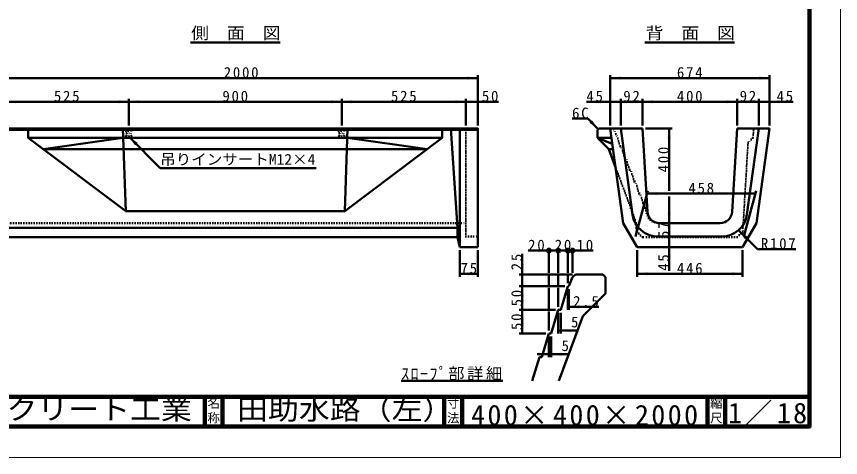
# Model space of a CAD drawing. Units: millimetres, scale not verified. Extents: x -2102 to 2102, y -1485 to 1485.
# Drawn here: x -684 to 2102, y -1485 to 6 of the extents above; entities that cross this region are included whole.
import ezdxf
from ezdxf.enums import TextEntityAlignment as Align

# ---------------------------------------------------------------- set-up
doc = ezdxf.new("R2010")
doc.units = ezdxf.units.MM
doc.header["$LTSCALE"] = 5
doc.linetypes.add('DOTTED', pattern=[1.75, 0.25, -1.5])
doc.layers.add('0-0_V-nasSTD', color=7, linetype='Continuous', lineweight=50)
doc.layers.add('0-1_0', color=7, linetype='Continuous', lineweight=100)
doc.styles.add('ＭＳ ゴシック', font='')
doc.styles.get('ＭＳ ゴシック').set_extended_font_data('MS Gothic')

msp = doc.modelspace()

# ---------------------------------------------------------------- linework, layer by layer
at = {"layer": '0-0_V-nasSTD'}
for p, q in [((-95.992, -82.411), (207.008, -82.411)), ((1441.204, -82.411), (1744.204, -82.411)), ((875.508, -192.411), (875.508, -362.411)), ((1323.104, -192.411), (1323.104, -362.411)), ((1862.304, -192.411), (1862.304, -362.411)), ((-724.492, -202.411), (875.508, -202.411)), ((1323.104, -202.411), (1862.304, -202.411)), ((-304.492, -272.411), (-304.492, -362.411)), ((415.508, -272.411), (415.508, -362.411)), ((835.508, -272.411), (835.508, -362.411)), ((1359.104, -272.411), (1359.104, -362.411)), ((1432.704, -272.411), (1432.704, -362.411)), ((1752.704, -272.411), (1752.704, -362.411)), ((1826.304, -272.411), (1826.304, -362.411)), ((-724.492, -282.411), (-304.492, -282.411)), ((-304.492, -282.411), (415.508, -282.411)), ((415.508, -282.411), (835.508, -282.411)), ((835.508, -282.411), (875.508, -282.411)), ((945.508, -282.411), (875.508, -282.411)), ((1243.104, -282.411), (1323.104, -282.411)), ((1359.104, -282.411), (1323.104, -282.411)), ((1432.704, -282.411), (1359.104, -282.411)), ((1432.704, -282.411), (1752.704, -282.411)), ((1752.704, -282.411), (1826.304, -282.411)), ((1826.304, -282.411), (1862.304, -282.411)), ((1942.304, -282.411), (1862.304, -282.411)), ((1194.549, -339.456), (1247.749, -339.456)), ((1283.104, -374.811), (1247.749, -339.456)), ((875.508, -377.211), (-764.492, -377.211)), ((-644.492, -404.411), (-644.492, -372.411)), ((-314.492, -652.317), (-324.492, -372.411)), ((425.508, -652.317), (435.508, -372.411)), ((755.508, -404.411), (755.508, -372.411)), ((784.562, -372.411), (807.508, -708.799)), ((815.508, -372.411), (815.508, -774.011)), ((1285.504, -372.411), (1280.704, -377.211)), ((1285.504, -372.411), (1432.704, -372.411)), ((1323.104, -372.411), (1367.226, -692.469)), ((1359.104, -372.411), (1399.315, -664.101)), ((1432.704, -372.411), (1449.648, -654.807)), ((1532.704, -372.411), (1442.704, -372.411)), ((1522.704, -583.122), (1522.704, -372.411)), ((1735.761, -654.807), (1752.704, -372.411)), ((1752.704, -372.411), (1862.304, -372.411)), ((1786.093, -664.101), (1826.304, -372.411)), ((1818.183, -692.469), (1862.304, -372.411)), ((-644.492, -404.411), (755.508, -404.411)), ((-324.492, -404.411), (-593.376, -442.811)), ((-304.492, -400.411), (-198.426, -506.477)), ((435.508, -404.411), (704.392, -442.811)), ((1280.704, -404.411), (1327.516, -404.411)), ((1280.704, -404.411), (1330.297, -424.588)), ((-593.376, -442.811), (704.392, -442.811)), ((1319.104, -442.811), (1340.885, -501.395)), ((1319.104, -442.811), (1332.809, -442.811)), ((-198.426, -506.477), (329.074, -506.477)), ((1409.504, -738.011), (1450.915, -583.463)), ((1775.904, -738.011), (1817.315, -583.463)), ((1448.327, -593.122), (1814.727, -593.122)), ((1522.704, -603.122), (1522.704, -692.411)), ((1367.226, -692.469), (1414.304, -774.011)), ((1489.576, -692.411), (1695.832, -692.411)), ((1695.832, -692.411), (1489.576, -692.411)), ((1522.704, -738.011), (1522.704, -692.411)), ((1771.104, -774.011), (1818.183, -692.469)), ((-716.492, -708.799), (815.508, -708.799)), ((807.508, -708.799), (807.508, -740.411)), ((1757.539, -716.94), (1821.179, -780.58)), ((-724.492, -740.411), (807.508, -740.411)), ((807.508, -740.411), (815.508, -774.011)), ((1484.113, -738.011), (1701.295, -738.011)), ((1484.113, -738.011), (1701.295, -738.011)), ((1522.704, -774.011), (1522.704, -738.011)), ((815.508, -774.011), (875.508, -774.011)), ((1116.069, -861.196), (1116.069, -775.796)), ((1148.069, -861.196), (1148.069, -775.796)), ((1180.069, -861.196), (1180.069, -775.796)), ((1196.069, -860.796), (1196.069, -775.796)), ((1414.304, -774.011), (1771.104, -774.011)), ((1522.704, -854.011), (1522.704, -774.011)), ((815.508, -784.011), (815.508, -874.011)), ((875.508, -784.011), (875.508, -874.011)), ((1026.069, -796.196), (1026.069, -866.196)), ((1046.069, -785.796), (1116.069, -785.796)), ((1266.069, -785.796), (1196.069, -785.796)), ((1414.304, -784.011), (1414.304, -874.011)), ((1771.104, -784.011), (1771.104, -874.011)), ((1951.179, -780.58), (1821.179, -780.58)), ((815.508, -864.011), (875.508, -864.011)), ((1016.069, -866.196), (1195.669, -866.196)), ((1026.069, -866.196), (1026.069, -906.196)), ((1116.069, -901.196), (1116.069, -871.196)), ((1148.069, -871.196), (1148.069, -901.196)), ((1180.069, -871.196), (1180.069, -896.196)), ((1184.069, -906.196), (1196.069, -875.796)), ((1196.069, -875.796), (1205.669, -866.196)), ((1298.469, -866.196), (1205.669, -866.196)), ((1298.469, -866.196), (1308.069, -875.796)), ((1414.304, -864.011), (1771.104, -864.011)), ((1170.069, -906.196), (1016.069, -906.196)), ((1116.069, -981.196), (1116.069, -911.196)), ((1148.069, -911.196), (1148.069, -976.196)), ((1156.069, -986.196), (1180.069, -906.196)), ((1180.069, -906.196), (1184.069, -906.196)), ((1180.069, -986.196), (1180.069, -916.196)), ((1184.069, -986.196), (1184.069, -916.196)), ((1138.069, -986.196), (1016.069, -986.196)), ((1116.069, -1056.196), (1116.069, -991.196)), ((1124.069, -1066.196), (1148.069, -986.196)), ((1148.069, -986.196), (1156.069, -986.196)), ((1148.069, -1066.196), (1148.069, -996.196)), ((1156.069, -1066.196), (1156.069, -996.196)), ((1180.069, -976.196), (1184.069, -976.196)), ((1285.069, -976.196), (1184.069, -976.196)), ((1231.269, -1006.996), (1149.772, -1226.196)), ((1148.069, -1056.196), (1156.069, -1056.196)), ((1216.069, -1056.196), (1156.069, -1056.196)), ((1106.069, -1066.196), (1016.069, -1066.196)), ((1092.069, -1146.196), (1116.069, -1066.196)), ((1116.069, -1066.196), (1124.069, -1066.196)), ((1116.069, -1146.196), (1116.069, -1076.196)), ((1124.069, -1146.196), (1124.069, -1076.196)), ((1076.069, -1136.196), (1116.069, -1136.196)), ((1116.069, -1136.196), (1124.069, -1136.196)), ((1184.069, -1136.196), (1124.069, -1136.196)), ((1060.069, -1226.196), (1084.069, -1146.196)), ((1084.069, -1146.196), (1092.069, -1146.196)), ((616.188, -1226.196), (960.688, -1226.196))]:
    msp.add_line(p, q, dxfattribs=at)
at = {"layer": '0-0_V-nasSTD', "linetype": 'DOTTED'}
for p, q in [((-315.092, -379.611), (-293.892, -379.611)), ((-315.092, -379.611), (-315.092, -380.811)), ((-315.092, -380.811), (-293.892, -380.811)), ((-312.892, -372.411), (-313.892, -379.611)), ((-313.892, -380.811), (-312.892, -388.411)), ((-312.892, -388.411), (-296.092, -388.411)), ((-310.892, -388.411), (-310.892, -396.222)), ((-298.092, -388.411), (-298.092, -396.222)), ((-296.092, -372.411), (-295.092, -379.611)), ((-295.092, -380.811), (-296.092, -388.411)), ((-293.892, -379.611), (-293.892, -380.811)), ((404.908, -379.611), (426.108, -379.611)), ((404.908, -379.611), (404.908, -380.811)), ((404.908, -380.811), (426.108, -380.811)), ((407.108, -372.411), (406.108, -379.611)), ((406.108, -380.811), (407.108, -388.411)), ((407.108, -388.411), (423.908, -388.411)), ((409.108, -388.411), (409.108, -396.222)), ((421.908, -388.411), (421.908, -396.222)), ((423.908, -372.411), (424.908, -379.611)), ((424.908, -380.811), (423.908, -388.411)), ((426.108, -379.611), (426.108, -380.811)), ((835.508, -738.011), (835.508, -372.411)), ((1336.704, -377.211), (1331.904, -372.411)), ((1342.704, -392.411), (1336.704, -377.211)), ((1808.704, -377.211), (1803.904, -372.411)), ((1808.704, -377.211), (1806.384, -404.411)), ((-314.492, -398.011), (-314.492, -400.411)), ((-314.492, -398.011), (-312.87, -398.011)), ((-314.492, -400.411), (-294.492, -400.411)), ((-311.777, -397.653), (-312.154, -397.842)), ((-297.208, -397.653), (-296.83, -397.842)), ((-296.114, -398.011), (-294.492, -398.011)), ((-294.492, -398.011), (-294.492, -400.411)), ((405.508, -398.011), (405.508, -400.411)), ((405.508, -398.011), (407.13, -398.011)), ((405.508, -400.411), (425.508, -400.411)), ((408.223, -397.653), (407.846, -397.842)), ((422.792, -397.653), (423.17, -397.842)), ((423.886, -398.011), (425.508, -398.011)), ((425.508, -398.011), (425.508, -400.411)), ((1344.704, -392.411), (1342.704, -392.411)), ((1356.704, -432.411), (1344.704, -392.411)), ((1360.704, -432.411), (1356.704, -432.411)), ((1372.704, -472.411), (1360.704, -432.411)), ((1376.704, -472.411), (1372.704, -472.411)), ((1388.704, -512.411), (1376.704, -472.411)), ((1340.885, -501.395), (1411.904, -692.411)), ((1392.704, -512.411), (1388.704, -512.411)), ((1404.704, -552.411), (1392.704, -512.411)), ((1408.704, -552.411), (1404.704, -552.411)), ((1408.704, -552.411), (1404.704, -552.411)), ((1420.704, -592.411), (1408.704, -552.411)), ((1424.704, -592.411), (1420.704, -592.411)), ((1424.704, -592.411), (1420.704, -592.411)), ((1424.704, -592.411), (1420.704, -592.411)), ((1436.704, -632.411), (1424.704, -592.411)), ((1440.704, -632.411), (1436.704, -632.411)), ((1440.704, -632.411), (1445.808, -659.751)), ((-764.492, -692.411), (835.508, -692.411)), ((1411.904, -692.411), (1411.904, -719.611)), ((1485.129, -692.411), (1489.576, -692.411)), ((1771.768, -721.347), (1752.704, -740.411)), ((835.508, -738.011), (875.508, -738.011))]:
    msp.add_line(p, q, dxfattribs=at)
at = {"layer": '0-0_V-nasSTD', "lineweight": 100}
for p, q in [((-47.5, -1280), (-47.5, -1380)), ((12.5, -1280), (12.5, -1380)), ((762.5, -1280), (762.5, -1380)), ((822.5, -1280), (822.5, -1380)), ((1652.5, -1280), (1652.5, -1380)), ((1652.5, -1280), (1652.5, -1380)), ((1712.5, -1280), (1712.5, -1380)), ((-1997.5, -1380), (1997.5, -1380))]:
    msp.add_line(p, q, dxfattribs=at)
at = {"layer": '0-0_V-nasSTD', "lineweight": 18}
for points in [[(-2102.5, -1485), (-2102.5, 1485), (2102.5, 1485), (2102.5, -1485)], [(-2002.5, -1385), (-2002.5, 1385), (2002.5, 1385), (2002.5, -1385)]]:
    msp.add_lwpolyline(points, close=True, dxfattribs=at)
at = {"layer": '0-0_V-nasSTD', "lineweight": 100}
msp.add_lwpolyline([(1997.5, -1380), (1997.5, 1380), (-1997.5, 1380)], dxfattribs=at)
at = {"layer": '0-0_V-nasSTD'}
for points in [[(875.508, -774.011), (875.508, -372.411), (-764.492, -372.411)], [(1280.704, -377.211), (1280.704, -404.411), (1319.104, -442.811)], [(-644.492, -404.411), (-314.492, -652.317), (425.508, -652.317), (755.508, -404.411)], [(1196.069, -785.796), (1180.069, -785.796), (1148.069, -785.796), (1116.069, -785.796)], [(1308.069, -875.796), (1308.069, -930.196), (1231.269, -1006.996)], [(1026.069, -906.196), (1026.069, -986.196), (1026.069, -1066.196)]]:
    msp.add_lwpolyline(points, dxfattribs=at)
at = {"layer": '0-0_V-nasSTD', "linetype": 'DOTTED'}
for points in [[(1806.384, -404.411), (1789.789, -421.007), (1771.768, -721.347)], [(1752.704, -740.411), (1432.704, -740.411), (1411.904, -719.611)]]:
    msp.add_lwpolyline(points, dxfattribs=at)
at = {"layer": '0-0_V-nasSTD'}
for centre in [(1116.069, -785.796), (1148.069, -785.796), (1180.069, -785.796), (1196.069, -785.796)]:
    msp.add_circle(centre, 6.4, dxfattribs=at)
at = {"layer": '0-0_V-nasSTD', "linetype": 'DOTTED'}
for centre, radius, start, end in [((-312.87, -396.411), 1.6, 270, 296.56505), ((-312.492, -396.222), 1.6, 296.56505, 0), ((-296.492, -396.222), 1.6, 180, 243.43495), ((-296.114, -396.411), 1.6, 243.43495, 270), ((407.13, -396.411), 1.6, 270, 296.56505), ((407.508, -396.222), 1.6, 296.56505, 0), ((423.508, -396.222), 1.6, 180, 243.43495), ((423.886, -396.411), 1.6, 243.43495, 270), ((1485.129, -652.411), 40, 190.57352, 270)]:
    msp.add_arc(centre, radius, start, end, dxfattribs=at)
at = {"layer": '0-0_V-nasSTD'}
for centre, radius, start, end in [((1484.113, -652.411), 85.6, 187.84907, 270), ((1489.576, -652.411), 40, 183.43363, 270), ((1695.832, -652.411), 40, 270, 356.56637), ((1701.295, -652.411), 85.6, 270, 352.15093)]:
    msp.add_arc(centre, radius, start, end, dxfattribs=at)
for points in [[(839.508, -208.411), (839.508, -196.411), (875.508, -202.411)], [(1323.104, -202.411), (1359.104, -208.411), (1359.104, -196.411)], [(1826.304, -208.411), (1826.304, -196.411), (1862.304, -202.411)], [(-340.492, -288.411), (-340.492, -276.411), (-304.492, -282.411)], [(-304.492, -282.411), (-268.492, -288.411), (-268.492, -276.411)], [(379.508, -288.411), (379.508, -276.411), (415.508, -282.411)], [(415.508, -282.411), (451.508, -288.411), (451.508, -276.411)], [(799.508, -288.411), (799.508, -276.411), (835.508, -282.411)], [(875.508, -282.411), (911.508, -288.411), (911.508, -276.411)], [(1287.104, -288.411), (1287.104, -276.411), (1323.104, -282.411)], [(1359.104, -282.411), (1395.104, -288.411), (1395.104, -276.411)], [(1396.704, -288.411), (1396.704, -276.411), (1432.704, -282.411)], [(1432.704, -282.411), (1468.704, -288.411), (1468.704, -276.411)], [(1716.704, -288.411), (1716.704, -276.411), (1752.704, -282.411)], [(1752.704, -282.411), (1788.704, -288.411), (1788.704, -276.411)], [(1790.304, -288.411), (1790.304, -276.411), (1826.304, -282.411)], [(1862.304, -282.411), (1898.304, -288.411), (1898.304, -276.411)], [(1253.406, -353.598), (1261.891, -345.113), (1283.104, -374.811)], [(1516.704, -408.411), (1522.704, -372.411), (1528.704, -408.411)], [(-304.492, -400.411), (-283.279, -430.11), (-274.794, -421.624)], [(1448.327, -593.122), (1484.327, -599.122), (1484.327, -587.122)], [(1778.727, -599.122), (1778.727, -587.122), (1814.727, -593.122)], [(1516.704, -656.411), (1522.704, -692.411), (1528.704, -656.411)], [(1516.704, -728.411), (1522.704, -692.411), (1528.704, -728.411)], [(1516.704, -702.011), (1522.704, -738.011), (1528.704, -702.011)], [(1757.944, -717.345), (1779.157, -747.043), (1783.399, -742.801)], [(1757.944, -717.345), (1783.399, -742.801), (1787.642, -738.558)], [(1080.069, -791.796), (1080.069, -779.796), (1116.069, -785.796)], [(1196.069, -785.796), (1232.069, -791.796), (1232.069, -779.796)], [(1516.704, -810.011), (1522.704, -774.011), (1528.704, -810.011)], [(1020.069, -830.196), (1026.069, -866.196), (1032.069, -830.196)], [(815.508, -864.011), (851.508, -870.011), (851.508, -858.011)], [(839.508, -870.011), (839.508, -858.011), (875.508, -864.011)], [(1414.304, -864.011), (1450.304, -870.011), (1450.304, -858.011)], [(1735.104, -870.011), (1735.104, -858.011), (1771.104, -864.011)], [(1020.069, -942.196), (1026.069, -906.196), (1032.069, -942.196)], [(1020.069, -950.196), (1026.069, -986.196), (1032.069, -950.196)], [(1184.069, -976.196), (1220.069, -982.196), (1220.069, -970.196)], [(1020.069, -1022.196), (1026.069, -986.196), (1032.069, -1022.196)], [(1020.069, -1030.196), (1026.069, -1066.196), (1032.069, -1030.196)], [(1156.069, -1056.196), (1192.069, -1062.196), (1192.069, -1050.196)], [(1080.069, -1142.196), (1080.069, -1130.196), (1116.069, -1136.196)], [(1124.069, -1136.196), (1160.069, -1142.196), (1160.069, -1130.196)]]:
    msp.add_solid(points, dxfattribs=at)
at = {"layer": '0-1_0'}
msp.add_line((-1997.5, -1280), (1997.5, -1280), dxfattribs=at)

# ---------------------------------------------------------------- texts
at = {"layer": '0-0_V-nasSTD', "style": 'ＭＳ ゴシック'}
for s, height, width, p in [('側\u3000面\u3000図', 40.32, 1.1, (-93.992, -82.411)), ('背\u3000面\u3000図', 40.32, 1.1, (1443.204, -82.411)), ('吊りインサートM12×4', 36.66, 1.05, (-198.426, -506.477)), ('株式会社船生コンクリート工業', 69.65, 1.1, (-1554.25, -1377.45)), ('田助水路（左）', 69.65, 1.1, (61.602, -1377.53))]:
    msp.add_text(s, height=height, dxfattribs=dict(at, width=width)).set_placement(p, align=Align.BOTTOM_LEFT)
for s, height, p in [('5', 36.66, (1191.069, -1056.196)), ('5', 36.66, (1159.069, -1136.196)), ('名', 30.79, (-38.518, -1326.001)), ('寸', 30.79, (771.482, -1326.001)), ('縮', 30.79, (1661.482, -1326.001)), ('称', 30.79, (-38.524, -1375.99)), ('法', 30.79, (771.476, -1375.99)), ('尺', 30.79, (1661.476, -1375.99))]:
    msp.add_text(s, height=height, dxfattribs=at).set_placement(p, align=Align.BOTTOM_LEFT)
at = {"layer": '0-0_V-nasSTD', "attachment_point": 7, "style": 'ＭＳ ゴシック'}
for s, insert, char_height in [('\\T1.24;2000', (16.508, -202.411), 36.66), ('\\T1.24;674', (1549.204, -202.411), 36.66), ('\\T1.24;525', (-557.992, -282.411), 36.66), ('\\T1.24;900', (12.008, -282.411), 36.66), ('\\T1.24;525', (582.008, -282.411), 36.66), ('\\T1.24;50', (889.508, -282.411), 36.66), ('\\T1.24;45', (1243.104, -282.411), 36.66), ('\\T1.24;92', (1367.904, -282.411), 36.66), ('\\T1.24;400', (1549.204, -282.411), 36.66), ('\\T1.24;92', (1761.504, -282.411), 36.66), ('\\T1.24;45', (1886.304, -282.411), 36.66), ('\\T1.24;6C', (1194.549, -339.456), 36.66), ('\\T1.24;458', (1588.027, -593.122), 36.66), ('\\T1.24;20', (1046.069, -785.796), 36.66), ('\\T1.24;20', (1136.069, -785.796), 36.66), ('\\T1.24;10', (1210.069, -785.796), 36.66), ('\\T1.24;R107', (1833.179, -780.58), 36.66), ('\\T1.24;75', (817.508, -864.011), 36.66), ('\\T1.24;446', (1549.204, -864.011), 36.66), ('\\T1.24;2.5', (1198.069, -976.196), 36.66), ('\\T1.16;ｽﾛｰﾌﾟ部詳細', (616.188, -1226.196), 40.32), ('\\T1.17;400×400×2000', (852.75, -1377.53), 69.65), ('\\T1.16;1／18', (1722, -1377.418), 69.65)]:
    msp.add_mtext(s, dxfattribs=dict(at, insert=insert, char_height=char_height))
at = {"layer": '0-0_V-nasSTD', "char_height": 36.66, "attachment_point": 7, "rotation": 90, "style": 'ＭＳ ゴシック'}
for s, insert in [('\\T1.24;400', (1522.704, -521.301)), ('\\T1.24;57', (1522.704, -743.211)), ('\\T1.24;25', (1026.069, -852.196)), ('\\T1.24;45', (1522.704, -854.011)), ('\\T1.24;50', (1026.069, -974.196)), ('\\T1.24;50', (1026.069, -1054.196))]:
    msp.add_mtext(s, dxfattribs=dict(at, insert=insert))

doc.saveas('drawing.dxf')
